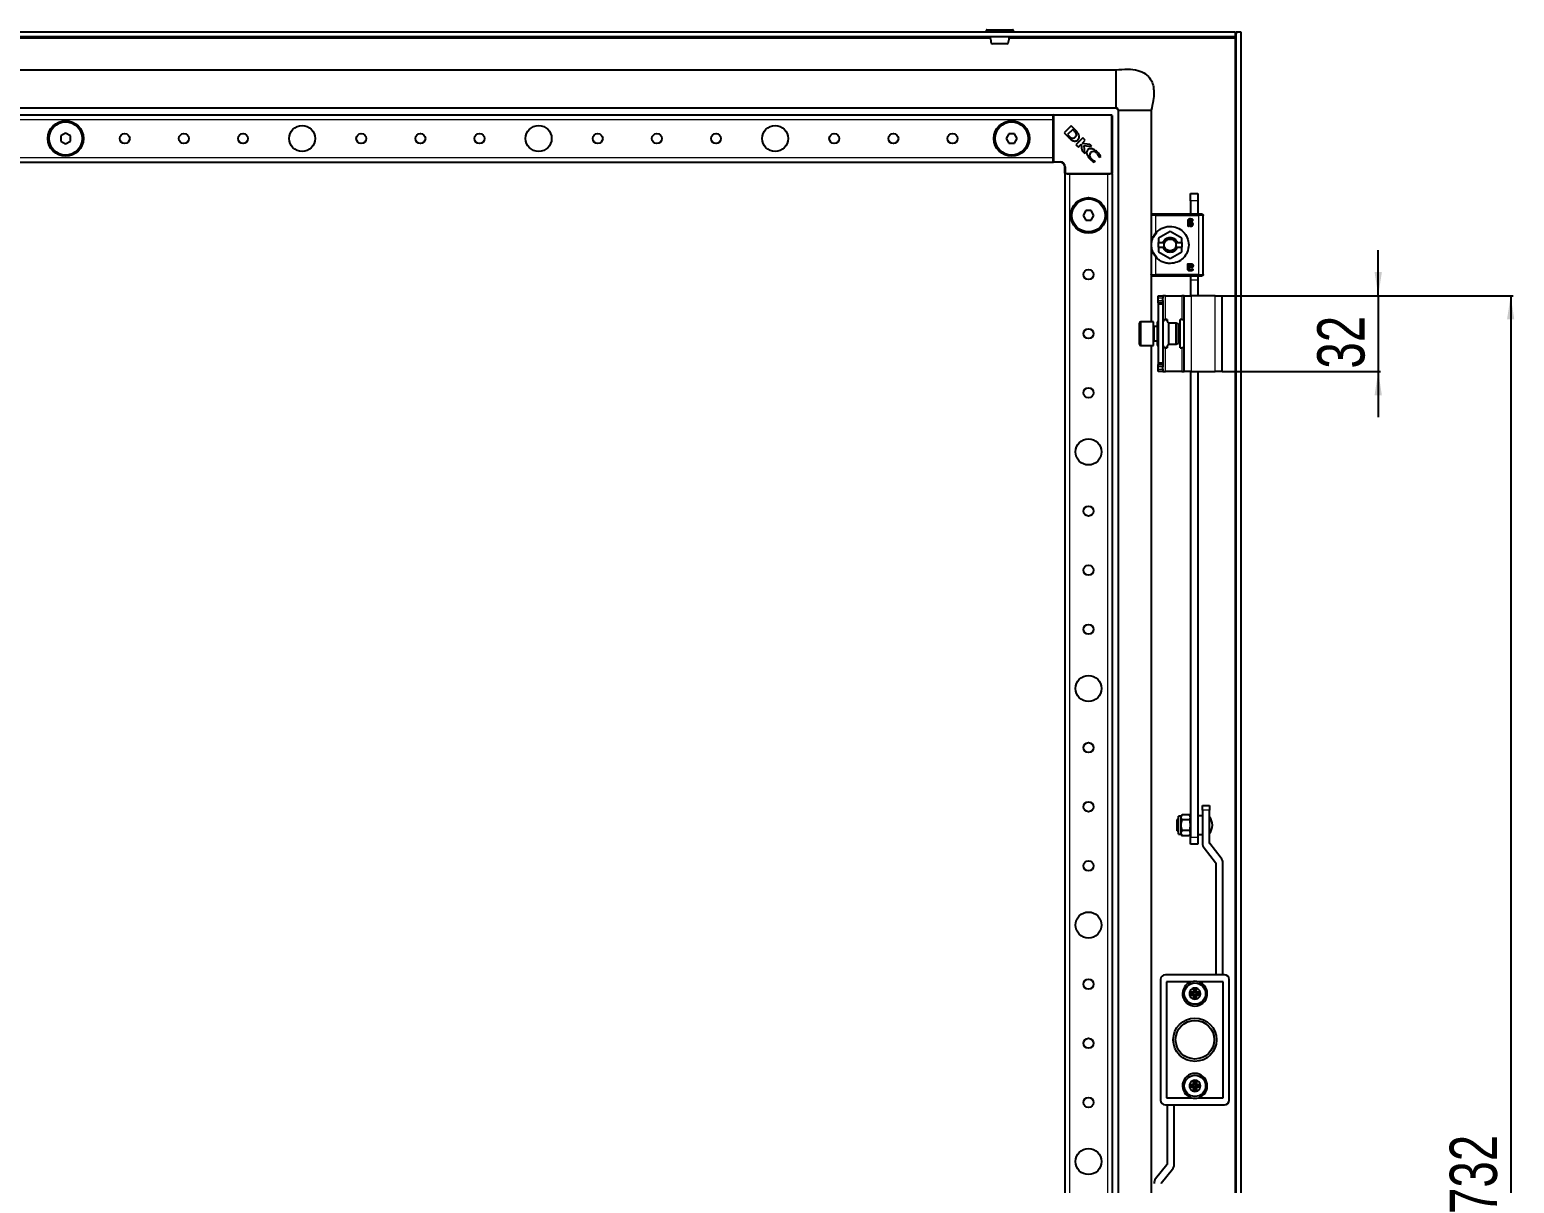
# Model space of a CAD drawing. Header units: millimetres. Extents: x -842 to 1891, y -262 to 1017.
# Drawn here: x 1264 to 1891, y 351 to 838 of the extents above; entities that cross this region are included whole.
import ezdxf

# ---------------------------------------------------------------- set-up
doc = ezdxf.new("R2010")
doc.units = ezdxf.units.MM
doc.layers.add('FORMAT', color=7, linetype='Continuous')
doc.styles.add('SLDTEXTSTYLE0', font='TXT', dxfattribs={"width": 0.75})
doc.dimstyles.new('SLDDIMSTYLE0', dxfattribs={"dimtxt": 20, "dimasz": 10, "dimexe": 0, "dimexo": 0.0625, "dimgap": 5, "dimtad": 2, "dimdec": 1, "dimrnd": 1e-09, "dimzin": 12, "dimdsep": 46, "dimtxsty": 'SLDTEXTSTYLE0', "dimsah": 1, "dimcen": 0.09, "dimadec": 0, "dimazin": 3, "dimtfac": 1, "dimtofl": 0, "dimtmove": 0, "dimatfit": 3, "dimfxl": 0, "dimfrac": 2, "dimtolj": 1, "dimtzin": 12, "dimarcsym": 0})
doc.dimstyles.new('SLDDIMSTYLE1', dxfattribs={"dimtxt": 20, "dimasz": 10, "dimexe": 0, "dimexo": 0.0625, "dimgap": 5, "dimtad": 2, "dimdec": 1, "dimrnd": 1e-09, "dimzin": 12, "dimdsep": 46, "dimtxsty": 'SLDTEXTSTYLE0', "dimsah": 1, "dimcen": 0.09, "dimadec": 0, "dimazin": 3, "dimtfac": 1, "dimtmove": 0, "dimatfit": 0, "dimfxl": 0, "dimfrac": 2, "dimtolj": 1, "dimtzin": 12, "dimarcsym": 0})

# ---------------------------------------------------------------- blocks, each defined once
blk = doc.blocks.new('_D_5')
at = {"layer": 'FORMAT'}
for p, q in [((1767.8, 725.79), (1890.8, 725.79)), ((1889.8, 725.79), (1889.8, -6.21)), ((1767.8, -6.21), (1890.8, -6.21))]:
    blk.add_line(p, q, dxfattribs=at)
for points in [[(1889.8, 725.79), (1888.26, 715.79), (1891.34, 715.79)], [(1889.8, -6.21), (1891.34, 3.79), (1888.26, 3.79)]]:
    blk.add_solid(points, dxfattribs=at)
at = {"layer": 'FORMAT', "insert": (1864.02, 337.63), "char_height": 20, "attachment_point": 1, "rotation": 90, "style": 'SLDTEXTSTYLE0'}
blk.add_mtext('732', dxfattribs=at)
blk = doc.blocks.new('_D_6')
at = {"layer": 'FORMAT'}
for p, q in [((1833.8, 725.79), (1833.8, 745.03)), ((1767.8, 725.79), (1834.8, 725.79)), ((1833.8, 725.79), (1833.8, 693.79)), ((1767.8, 693.79), (1834.8, 693.79)), ((1833.8, 693.79), (1833.8, 674.56))]:
    blk.add_line(p, q, dxfattribs=at)
for points in [[(1833.8, 725.79), (1835.34, 735.79), (1832.26, 735.79)], [(1833.8, 693.79), (1832.26, 683.79), (1835.34, 683.79)]]:
    blk.add_solid(points, dxfattribs=at)
at = {"layer": 'FORMAT', "insert": (1808.02, 695.02), "char_height": 20, "attachment_point": 1, "rotation": 90, "style": 'SLDTEXTSTYLE0'}
blk.add_mtext('32', dxfattribs=at)

msp = doc.modelspace()

# ---------------------------------------------------------------- linework, layer by layer
at = {"color": 7, "linetype": 'Continuous', "lineweight": 25}
for p, q in [((1773.49, 837.29), (784.09, 837.29)), ((1773.49, 835.29), (784.09, 835.29)), ((1668.04, 838.04), (1668.04, 837.29)), ((1668.29, 838.29), (1676.8, 838.29)), ((1676.8, 838.29), (1679.29, 838.29)), ((1679.54, 837.29), (1679.54, 838.04)), ((1773.4, 835.29), (1773.19, 834.69)), ((1773.49, 835.29), (1773.49, 837.29)), ((1773.79, -117.71), (1773.79, 837.29)), ((1775.79, 837.29), (1773.79, 837.29)), ((1775.79, -117.71), (1775.79, 837.29)), ((834.79, 821.29), (1722.79, 821.29)), ((834.79, 805.29), (1722.79, 805.29)), ((1723.79, 804.29), (1723.79, -84.71)), ((1737.79, 804.29), (1737.79, 759.97)), ((861.29, 802.29), (1696.29, 802.29)), ((1696.29, 801.99), (1696.29, 802.29)), ((1696.29, 801.35), (1696.29, 801.99)), ((1696.29, 800.29), (1696.29, 801.35)), ((1696.29, 784.29), (1696.29, 800.29)), ((1696.59, 802.29), (1720.99, 802.29)), ((1703.9, 797.65), (1700.94, 794.69)), ((1705.89, 795.66), (1703.9, 797.65)), ((1721.29, 801.99), (1721.29, 777.59)), ((1278.79, 794.6), (1276.79, 793.45)), ((1276.79, 793.45), (1276.79, 791.14)), ((1276.79, 791.14), (1278.79, 789.99)), ((1280.79, 793.45), (1278.79, 794.6)), ((1278.79, 789.99), (1280.79, 791.14)), ((1280.79, 791.14), (1280.79, 793.45)), ((1677.64, 794.29), (1676.48, 792.29)), ((1676.48, 792.29), (1677.64, 790.29)), ((1679.95, 794.29), (1677.64, 794.29)), ((1681.1, 792.29), (1679.95, 794.29)), ((1679.95, 790.29), (1681.1, 792.29)), ((1700.94, 794.69), (1702.83, 792.8)), ((1704.6, 796.12), (1702.42, 793.94)), ((1702.42, 793.94), (1703.1, 793.28)), ((1702.83, 792.8), (1702.85, 792.78)), ((1705.35, 795.4), (1704.6, 796.12)), ((1708.9, 792.64), (1705.94, 789.68)), ((1708.56, 790.21), (1709.95, 791.6)), ((1709.95, 791.6), (1708.9, 792.64)), ((1677.64, 790.29), (1679.95, 790.29)), ((1705.94, 789.68), (1707, 788.63)), ((1707, 788.63), (1708.25, 789.87)), ((1708.25, 789.87), (1708.42, 787.21)), ((1708.42, 787.21), (1709.71, 785.92)), ((1711.83, 789.72), (1708.56, 790.21)), ((1709.53, 789.4), (1712.62, 788.92)), ((1709.71, 785.92), (1709.53, 789.4)), ((1712.62, 788.92), (1711.83, 789.72)), ((1715.75, 784.36), (1716.44, 784.69)), ((861.29, 782.29), (1696.29, 782.29)), ((1696.29, 783.24), (1696.29, 784.29)), ((1696.29, 782.59), (1696.29, 783.24)), ((1696.29, 782.29), (1696.29, 782.59)), ((1699.29, 782.29), (1696.59, 782.29)), ((1701.29, 777.59), (1701.29, 780.29)), ((1713.67, 782.3), (1714.18, 782.54)), ((1714.18, 782.54), (1714.07, 782.65)), ((1715.61, 784.5), (1715.75, 784.36)), ((1701.29, 777.29), (1701.29, -57.71)), ((1701.29, 777.29), (1701.59, 777.29)), ((1702.24, 777.29), (1701.59, 777.29)), ((1702.24, 777.29), (1703.29, 777.29)), ((1703.29, 777.29), (1719.29, 777.29)), ((1719.29, 777.29), (1720.35, 777.29)), ((1720.99, 777.29), (1720.35, 777.29)), ((1720.99, 777.29), (1721.29, 777.29)), ((1721.29, 777.29), (1721.29, -57.71)), ((1754.49, 768.99), (1757.49, 768.99)), ((1754.49, 765.99), (1754.49, 768.99)), ((1754.49, 765.99), (1754.49, 760.29)), ((1757.49, 768.99), (1757.49, 765.99)), ((1757.49, 765.99), (1757.49, 760.29)), ((1710.14, 761.79), (1708.98, 759.79)), ((1708.98, 759.79), (1710.14, 757.79)), ((1712.45, 761.79), (1710.14, 761.79)), ((1713.6, 759.79), (1712.45, 761.79)), ((1712.45, 757.79), (1713.6, 759.79)), ((1737.79, 759.79), (1737.79, 734.79)), ((1757.79, 760.29), (1739.79, 760.29)), ((1758.39, 760.29), (1758.14, 760.29)), ((1759.79, 734.79), (1759.79, 759.79)), ((1710.14, 757.79), (1712.45, 757.79)), ((1753.24, 757.25), (1753.24, 755.39)), ((1753.69, 755.39), (1753.69, 755.67)), ((1753.76, 757), (1753.76, 757.22)), ((1754.15, 757), (1753.76, 757)), ((1753.76, 756.65), (1754.19, 756.65)), ((1753.76, 756.06), (1753.76, 756.65)), ((1738.62, 750.42), (1740.13, 752.68)), ((1745.79, 753.01), (1740.84, 750.15)), ((1740.84, 750.15), (1740.84, 748.29)), ((1740.84, 748.29), (1742.81, 748.29)), ((1740.84, 746.29), (1740.84, 748.29)), ((1743.5, 748.29), (1742.81, 748.29)), ((1750.74, 750.15), (1745.79, 753.01)), ((1748.78, 748.29), (1748.09, 748.29)), ((1748.78, 748.29), (1750.74, 748.29)), ((1750.74, 748.29), (1750.74, 750.15)), ((1750.74, 748.29), (1750.74, 746.29)), ((1740.13, 741.91), (1738.62, 744.17)), ((1740.84, 746.29), (1740.84, 744.44)), ((1740.84, 746.29), (1742.81, 746.29)), ((1740.84, 744.44), (1745.79, 741.58)), ((1742.81, 746.29), (1743.5, 746.29)), ((1745.79, 741.58), (1750.74, 744.44)), ((1748.09, 746.29), (1748.78, 746.29)), ((1748.78, 746.29), (1750.74, 746.29)), ((1750.74, 744.44), (1750.74, 746.29)), ((1737.79, 734.62), (1737.79, 714.79)), ((1753.24, 737.34), (1753.24, 739.2)), ((1753.69, 739.2), (1753.69, 738.92)), ((1753.76, 737.94), (1753.76, 738.53)), ((1754.19, 737.94), (1753.76, 737.94)), ((1754.15, 737.59), (1753.76, 737.59)), ((1753.76, 737.59), (1753.76, 737.37)), ((1739.79, 734.29), (1757.79, 734.29)), ((1754.49, 734.37), (1754.49, 732.49)), ((1754.49, 732.49), (1754.49, 725.79)), ((1757.49, 734.37), (1757.49, 732.49)), ((1757.49, 732.49), (1757.49, 725.79)), ((1758.14, 734.29), (1758.39, 734.29)), ((1740.79, 725.79), (1742.79, 725.79)), ((1740.79, 724.79), (1740.79, 725.79)), ((1740.79, 723.79), (1740.79, 724.79)), ((1740.79, 722.79), (1740.79, 723.79)), ((1742.79, 722.79), (1740.79, 722.79)), ((1740.79, 722.79), (1740.79, 722.29)), ((1742.79, 722.29), (1740.79, 722.29)), ((1740.79, 722.29), (1740.79, 697.29)), ((1742.79, 725.79), (1742.79, 724.79)), ((1743.79, 725.79), (1742.79, 725.79)), ((1742.79, 723.79), (1742.79, 724.79)), ((1742.79, 723.79), (1742.79, 722.79)), ((1742.79, 722.79), (1742.79, 722.29)), ((1742.79, 722.29), (1742.79, 697.29)), ((1743.79, 725.79), (1750.79, 725.79)), ((1751.79, 725.79), (1750.79, 725.79)), ((1751.79, 725.79), (1754.79, 725.79)), ((1751.79, 693.79), (1751.79, 725.79)), ((1764.79, 725.79), (1754.79, 725.79)), ((1764.79, 725.79), (1767.79, 725.79)), ((1767.79, 693.79), (1767.79, 725.79)), ((1742.79, 715.79), (1743.79, 715.79)), ((1744.49, 715.79), (1743.79, 715.79)), ((1744.49, 715.79), (1744.49, 715.35)), ((1750.09, 703.79), (1750.09, 715.79)), ((1750.79, 715.79), (1750.09, 715.79)), ((1750.79, 715.79), (1751.79, 715.79)), ((1732.79, 707.54), (1732.79, 714.19)), ((1738.79, 714.79), (1733.39, 714.79)), ((1738.79, 707.24), (1738.79, 714.79)), ((1740.29, 712.79), (1739.04, 712.79)), ((1740.79, 714.79), (1740.29, 714.79)), ((1740.29, 714.79), (1740.29, 713.58)), ((1740.29, 713.58), (1740.29, 704.79)), ((1748.43, 714.29), (1745.29, 714.29)), ((1745.29, 705.29), (1745.29, 714.29)), ((1749.29, 713.79), (1748.43, 714.29)), ((1748.43, 705.29), (1748.43, 714.29)), ((1749.29, 705.79), (1749.29, 713.79)), ((1732.79, 705.39), (1732.79, 707.54)), ((1733.39, 704.79), (1738.79, 704.79)), ((1737.79, 704.79), (1737.79, 14.79)), ((1738.79, 704.79), (1738.79, 707.24)), ((1739.04, 706.79), (1740.29, 706.79)), ((1740.29, 704.79), (1740.79, 704.79)), ((1743.79, 703.79), (1742.79, 703.79)), ((1743.79, 703.79), (1744.49, 703.79)), ((1744.49, 704.24), (1744.49, 703.79)), ((1745.29, 705.29), (1748.43, 705.29)), ((1748.43, 705.29), (1749.29, 705.79)), ((1750.09, 703.79), (1750.79, 703.79)), ((1751.79, 703.79), (1750.79, 703.79)), ((1742.79, 697.29), (1740.79, 697.29)), ((1740.79, 697.29), (1740.79, 696.79)), ((1742.79, 697.29), (1742.79, 696.79)), ((1740.79, 695.79), (1740.79, 696.79)), ((1740.79, 696.79), (1742.79, 696.79)), ((1740.79, 694.79), (1740.79, 695.79)), ((1740.79, 693.79), (1740.79, 694.79)), ((1742.79, 693.79), (1740.79, 693.79)), ((1742.79, 696.79), (1742.79, 695.79)), ((1742.79, 694.79), (1742.79, 695.79)), ((1742.79, 694.79), (1742.79, 693.79)), ((1742.79, 693.79), (1743.79, 693.79)), ((1750.79, 693.79), (1743.79, 693.79)), ((1750.79, 693.79), (1751.79, 693.79)), ((1754.79, 693.79), (1751.79, 693.79)), ((1754.49, 693.79), (1754.49, 496.99)), ((1754.79, 693.79), (1764.79, 693.79)), ((1757.49, 693.79), (1757.49, 496.99)), ((1767.79, 693.79), (1764.79, 693.79)), ((1759.49, 508.29), (1759.49, 510.29)), ((1759.49, 510.29), (1762.49, 510.29)), ((1762.49, 510.29), (1762.49, 508.29)), ((1749.29, 504.94), (1748.79, 504.44)), ((1748.79, 499.54), (1748.79, 504.44)), ((1750.49, 505.84), (1749.29, 505.84)), ((1749.29, 501.99), (1749.29, 505.84)), ((1750.84, 506.44), (1750.49, 505.84)), ((1750.49, 501.99), (1750.49, 505.84)), ((1753.95, 506.44), (1750.84, 506.44)), ((1753.95, 504.22), (1750.84, 504.22)), ((1754.29, 505.84), (1753.95, 506.44)), ((1754.29, 505.84), (1754.29, 498.14)), ((1754.49, 504.94), (1754.29, 504.94)), ((1759.49, 505.99), (1757.49, 505.99)), ((1759.49, 508.29), (1759.49, 494.36)), ((1762.49, 494.36), (1762.49, 508.29)), ((1748.79, 499.54), (1749.29, 499.04)), ((1749.29, 498.14), (1749.29, 501.99)), ((1749.29, 498.14), (1750.49, 498.14)), ((1750.49, 498.14), (1750.49, 501.99)), ((1750.49, 498.14), (1750.84, 497.54)), ((1753.95, 499.77), (1750.84, 499.77)), ((1753.95, 497.54), (1750.84, 497.54)), ((1753.95, 497.54), (1754.29, 498.14)), ((1754.29, 499.04), (1754.49, 499.04)), ((1754.49, 493.99), (1754.49, 496.99)), ((1757.49, 497.99), (1759.49, 497.99)), ((1757.49, 496.99), (1757.49, 493.99)), ((1757.49, 493.99), (1754.49, 493.99)), ((1760.18, 492.38), (1765.05, 486.21)), ((1767.41, 488.07), (1762.54, 494.24)), ((1765.09, 486.08), (1765.09, 438.79)), ((1768.09, 438.79), (1768.09, 486.08)), ((1741.79, 436.79), (1741.79, 385.79)), ((1768.79, 438.79), (1743.79, 438.79)), ((1744.29, 435.79), (1744.29, 386.79)), ((1754.69, 435.79), (1744.29, 435.79)), ((1768.29, 435.79), (1757.89, 435.79)), ((1768.29, 386.79), (1768.29, 435.79)), ((1770.79, 385.79), (1770.79, 436.79)), ((1755.59, 431.39), (1754.02, 431.39)), ((1754.39, 430.96), (1754.02, 431.39)), ((1754.39, 430.63), (1754.02, 430.19)), ((1754.02, 430.19), (1755.59, 430.19)), ((1755.59, 430.96), (1754.39, 430.96)), ((1754.39, 430.63), (1755.59, 430.63)), ((1755.69, 433.07), (1755.69, 431.49)), ((1756.13, 432.7), (1755.69, 433.07)), ((1755.69, 430.09), (1755.69, 428.52)), ((1756.13, 428.89), (1755.69, 428.52)), ((1756.13, 432.7), (1756.13, 431.49)), ((1756.13, 430.09), (1756.13, 428.89)), ((1756.46, 432.7), (1756.89, 433.07)), ((1756.46, 431.49), (1756.46, 432.7)), ((1756.46, 428.89), (1756.46, 430.09)), ((1756.46, 428.89), (1756.89, 428.52)), ((1756.89, 431.49), (1756.89, 433.07)), ((1756.89, 428.52), (1756.89, 430.09)), ((1758.57, 431.39), (1756.99, 431.39)), ((1758.2, 430.96), (1756.99, 430.96)), ((1756.99, 430.63), (1758.2, 430.63)), ((1756.99, 430.19), (1758.57, 430.19)), ((1758.2, 430.96), (1758.57, 431.39)), ((1758.2, 430.63), (1758.57, 430.19)), ((1754.02, 392.39), (1755.59, 392.39)), ((1754.39, 391.96), (1754.02, 392.39)), ((1754.39, 391.63), (1754.02, 391.19)), ((1755.59, 391.19), (1754.02, 391.19)), ((1754.39, 391.96), (1755.59, 391.96)), ((1755.59, 391.63), (1754.39, 391.63)), ((1755.69, 392.49), (1755.69, 394.07)), ((1756.13, 393.7), (1755.69, 394.07)), ((1755.69, 389.52), (1755.69, 391.09)), ((1756.13, 389.89), (1755.69, 389.52)), ((1756.13, 392.49), (1756.13, 393.7)), ((1756.13, 389.89), (1756.13, 391.09)), ((1756.46, 393.7), (1756.89, 394.07)), ((1756.46, 393.7), (1756.46, 392.49)), ((1756.46, 391.09), (1756.46, 389.89)), ((1756.46, 389.89), (1756.89, 389.52)), ((1756.89, 394.07), (1756.89, 392.49)), ((1756.89, 391.09), (1756.89, 389.52)), ((1756.99, 392.39), (1758.57, 392.39)), ((1756.99, 391.96), (1758.2, 391.96)), ((1758.2, 391.63), (1756.99, 391.63)), ((1758.57, 391.19), (1756.99, 391.19)), ((1758.2, 391.96), (1758.57, 392.39)), ((1758.2, 391.63), (1758.57, 391.19)), ((1743.79, 383.79), (1768.79, 383.79)), ((1744.29, 386.79), (1754.69, 386.79)), ((1744.49, 383.79), (1744.49, 358.56)), ((1747.49, 358.56), (1747.49, 383.79)), ((1757.89, 386.79), (1768.29, 386.79)), ((1744.45, 358.44), (1739.69, 352.47)), ((1742.04, 350.6), (1746.8, 356.57))]:
    msp.add_line(p, q, dxfattribs=at)
at = {"color": 8, "linetype": 'Continuous', "lineweight": 18}
for p, q in [((1676.94, 838.04), (1668.04, 838.04)), ((1679.54, 838.04), (1676.94, 838.04)), ((887.76, 834.69), (1669.82, 834.69)), ((1677.76, 834.69), (1773.19, 834.69)), ((1773.19, 834.69), (1773.19, -115.11)), ((861.29, 800.29), (1696.29, 800.29)), ((1696.59, 801.99), (1696.29, 801.99)), ((1696.59, 801.99), (1696.59, 802.29)), ((1696.59, 801.99), (1696.59, 782.59)), ((1720.99, 801.99), (1696.59, 801.99)), ((1720.99, 801.99), (1720.99, 802.29)), ((1720.99, 777.59), (1720.99, 801.99)), ((1720.99, 801.99), (1721.29, 801.99)), ((861.29, 784.29), (1696.29, 784.29)), ((1696.59, 782.59), (1696.29, 782.59)), ((1696.59, 782.59), (1699.29, 782.59)), ((1696.59, 782.29), (1696.59, 782.59)), ((1699.29, 782.29), (1699.29, 782.59)), ((1701.29, 780.29), (1701.59, 780.29)), ((1701.59, 780.29), (1701.59, 777.59)), ((1701.59, 777.59), (1701.29, 777.59)), ((1701.59, 777.59), (1720.99, 777.59)), ((1701.59, 777.29), (1701.59, 777.59)), ((1703.29, 777.29), (1703.29, -57.71)), ((1719.29, 777.29), (1719.29, -57.71)), ((1720.99, 777.29), (1720.99, 777.59)), ((1721.29, 777.59), (1720.99, 777.59)), ((1757.49, 765.99), (1754.49, 765.99)), ((1739.79, 752.36), (1739.79, 759.79)), ((1739.79, 759.79), (1757.79, 759.79)), ((1757.79, 759.79), (1757.79, 734.79)), ((1739.79, 734.79), (1739.79, 742.23)), ((1745.79, 744.79), (1745.79, 744.14)), ((1757.79, 734.79), (1739.79, 734.79)), ((1754.49, 732.49), (1757.49, 732.49)), ((1742.79, 724.79), (1740.79, 724.79)), ((1740.79, 723.79), (1742.79, 723.79)), ((1743.79, 715.79), (1743.79, 725.79)), ((1750.79, 725.79), (1750.79, 715.79)), ((1754.79, 693.79), (1754.79, 725.79)), ((1764.79, 693.79), (1764.79, 725.79)), ((1733.39, 714.79), (1733.39, 707.24)), ((1739.04, 712.79), (1739.04, 706.79)), ((1733.39, 707.24), (1733.39, 704.79)), ((1743.79, 693.79), (1743.79, 703.79)), ((1750.79, 703.79), (1750.79, 693.79)), ((1742.79, 695.79), (1740.79, 695.79)), ((1740.79, 694.79), (1742.79, 694.79)), ((1762.49, 508.29), (1759.49, 508.29)), ((1754.49, 496.99), (1757.49, 496.99)), ((1755.59, 430.96), (1755.59, 431.39)), ((1755.59, 430.63), (1755.59, 430.19)), ((1756.13, 431.49), (1755.69, 431.49)), ((1756.13, 430.09), (1755.69, 430.09)), ((1756.46, 431.49), (1756.89, 431.49)), ((1756.46, 430.09), (1756.89, 430.09)), ((1756.99, 430.96), (1756.99, 431.39)), ((1756.99, 430.63), (1756.99, 430.19)), ((1755.59, 391.96), (1755.59, 392.39)), ((1755.59, 391.63), (1755.59, 391.19)), ((1756.13, 392.49), (1755.69, 392.49)), ((1756.13, 391.09), (1755.69, 391.09)), ((1756.46, 392.49), (1756.89, 392.49)), ((1756.46, 391.09), (1756.89, 391.09)), ((1756.99, 391.96), (1756.99, 392.39)), ((1756.99, 391.63), (1756.99, 391.19))]:
    msp.add_line(p, q, dxfattribs=at)
at = {"color": 7, "linetype": 'Continuous', "lineweight": 25}
for centre, radius in [((1278.79, 792.29), 7.5), ((1278.79, 792.29), 7), ((1378.79, 792.29), 5.5), ((1478.79, 792.29), 5.5), ((1578.79, 792.29), 5.5), ((1678.79, 792.29), 7.5), ((1678.79, 792.29), 7), ((1303.79, 792.29), 2.1), ((1328.79, 792.29), 2.1), ((1353.79, 792.29), 2.1), ((1403.79, 792.29), 2.1), ((1428.79, 792.29), 2.1), ((1453.79, 792.29), 2.1), ((1503.79, 792.29), 2.1), ((1528.79, 792.29), 2.1), ((1553.79, 792.29), 2.1), ((1603.79, 792.29), 2.1), ((1628.79, 792.29), 2.1), ((1653.79, 792.29), 2.1), ((1711.29, 759.79), 7.5), ((1711.29, 759.79), 7), ((1711.29, 734.79), 2.1), ((1711.29, 709.79), 2.1), ((1711.29, 684.79), 2.1), ((1711.29, 659.79), 5.5), ((1711.29, 634.79), 2.1), ((1711.29, 609.79), 2.1), ((1711.29, 584.79), 2.1), ((1711.29, 559.79), 5.5), ((1711.29, 534.79), 2.1), ((1711.29, 509.79), 2.1), ((1711.29, 484.79), 2.1), ((1711.29, 459.79), 5.5), ((1711.29, 434.79), 2.1), ((1756.29, 430.79), 4.5), ((1756.29, 411.29), 9.15), ((1756.29, 411.29), 8.15), ((1711.29, 409.79), 2.1), ((1756.29, 391.79), 4.5), ((1711.29, 384.79), 2.1), ((1711.29, 359.79), 5.5)]:
    msp.add_circle(centre, radius, dxfattribs=at)
for centre, radius, start, end in [((1668.29, 838.04), 0.25, 90, 180), ((1679.29, 838.04), 0.25, 0, 90), ((1670.68, 832.79), 0.5, 195.24646, 270.04596), ((1676.91, 832.79), 0.5, 269.96367, 344.83397), ((1696.59, 801.99), 0.3, 90, 180), ((1720.99, 801.99), 0.3, 0, 90), ((1700.87, 791.22), 6.12, 36.98881, 43.07444), ((1702.69, 792), 4.87, 20.34448, 48.77765), ((1713.7, 785.22), 1.94, 143.30966, 232.34638), ((1713.3, 784.79), 1.97, 38.45405, 125.887), ((1696.59, 782.59), 0.3, 180, 270), ((1699.29, 780.29), 2, 0, 90), ((1701.59, 777.59), 0.3, 180, 270), ((1720.99, 777.59), 0.3, 270, 0), ((1733.39, 714.19), 0.6, 90, 180), ((1739.04, 713.04), 0.25, 180, 270), ((1733.39, 705.39), 0.6, 180, 270), ((1739.04, 706.54), 0.25, 90, 180), ((1755.85, 501.04), 8, 6.88194, 33.87093), ((1755.85, 502.95), 8, 326.12907, 353.11806), ((1762.69, 494.36), 3.2, 180, 218.26399), ((1762.69, 494.36), 0.2, 180, 218.26399), ((1764.89, 486.08), 0.2, 0, 38.26399), ((1764.89, 486.08), 3.2, 0, 38.26399), ((1743.79, 436.79), 2, 90, 180), ((1756.29, 430.79), 5.25, 107.75279, 72.24721), ((1756.29, 430.79), 5.25, 72.24721, 107.75279), ((1756.29, 430.79), 2.35, 75.2075, 104.7925), ((1768.79, 436.79), 2, 0, 90), ((1756.29, 430.79), 2.35, 165.2075, 194.7925), ((1756.29, 430.79), 2.35, 104.7925, 165.2075), ((1756.29, 430.79), 2.35, 194.7925, 255.2075), ((1756.29, 430.79), 1.91, 175.10562, 184.89438), ((1755.59, 431.49), 0.1, 270, 0), ((1755.59, 431.49), 0.537, 270, 0), ((1755.59, 430.09), 0.537, 0, 90), ((1755.59, 430.09), 0.1, 0, 90), ((1756.29, 430.79), 2.35, 255.2075, 284.7925), ((1756.29, 430.79), 1.91, 85.10562, 94.89438), ((1756.29, 430.79), 1.91, 265.10562, 274.89438), ((1756.99, 431.49), 0.537, 180, 270), ((1756.99, 430.09), 0.537, 90, 180), ((1756.29, 430.79), 2.35, 14.7925, 75.2075), ((1756.99, 431.49), 0.1, 180, 270), ((1756.29, 430.79), 2.35, 284.7925, 345.2075), ((1756.99, 430.09), 0.1, 90, 180), ((1756.29, 430.79), 1.91, 355.10562, 4.89438), ((1756.29, 430.79), 2.35, 345.2075, 14.7925), ((1756.29, 391.79), 5.25, 287.75279, 252.24721), ((1756.29, 391.79), 2.35, 165.2075, 194.7925), ((1756.29, 391.79), 2.35, 104.7925, 165.2075), ((1756.29, 391.79), 2.35, 194.7925, 255.2075), ((1756.29, 391.79), 1.91, 175.10562, 184.89438), ((1755.59, 392.49), 0.1, 270, 0), ((1755.59, 392.49), 0.537, 270, 0), ((1755.59, 391.09), 0.537, 0, 90), ((1755.59, 391.09), 0.1, 0, 90), ((1756.29, 391.79), 2.35, 75.2075, 104.7925), ((1756.29, 391.79), 2.35, 255.2075, 284.7925), ((1756.29, 391.79), 1.91, 85.10562, 94.89438), ((1756.29, 391.79), 1.91, 265.10562, 274.89438), ((1756.99, 392.49), 0.537, 180, 270), ((1756.99, 391.09), 0.537, 90, 180), ((1756.29, 391.79), 2.35, 14.7925, 75.2075), ((1756.99, 392.49), 0.1, 180, 270), ((1756.29, 391.79), 2.35, 284.7925, 345.2075), ((1756.99, 391.09), 0.1, 90, 180), ((1756.29, 391.79), 1.91, 355.10562, 4.89438), ((1756.29, 391.79), 2.35, 345.2075, 14.7925), ((1743.79, 385.79), 2, 180, 270), ((1756.29, 391.79), 5.25, 252.24721, 287.75279), ((1768.79, 385.79), 2, 270, 0), ((1744.29, 358.56), 0.2, 321.4416, 0), ((1744.29, 358.56), 3.2, 321.4416, 0), ((1742.19, 350.48), 3.2, 141.4416, 180), ((1742.19, 350.48), 0.2, 141.4416, 180)]:
    msp.add_arc(centre, radius, start, end, dxfattribs=at)
at = {"color": 8, "linetype": 'Continuous', "lineweight": 18}
msp.add_arc((1699.29, 780.29), 2.3, 0, 90, dxfattribs=at)
at = {"color": 7, "linetype": 'Continuous', "lineweight": 25}
for points, knots in [([(1669.77, 835.29), (1669.77, 835.16), (1669.79, 834.25), (1670.02, 833.39), (1670.2, 832.64)], [0, 0, 0, 0, 0.14185, 1, 1, 1, 1]), ([(1677.38, 832.64), (1677.57, 833.39), (1677.79, 834.25), (1677.81, 835.16), (1677.82, 835.29)], [0, 0, 0, 0, 0.85815, 1, 1, 1, 1]), ([(1773.19, 834.69), (1773.24, 834.85), (1773.29, 835.01), (1773.39, 835.23), (1773.44, 835.29), (1773.49, 835.29)], [0, 0, 0, 0, 0.5, 0.5, 1, 1, 1, 1]), ([(1773.79, 837.29), (1773.77, 836.92), (1773.73, 836.34), (1773.55, 835.77), (1773.49, 835.58)], [0, 0, 0, 0, 0.662931, 1, 1, 1, 1]), ([(1676.87, 832.29), (1676.88, 832.29), (1676.92, 832.29), (1676.64, 832.29), (1676.12, 832.29), (1675.41, 832.29), (1674.55, 832.29), (1673.49, 832.29), (1672.46, 832.29), (1671.58, 832.29), (1670.97, 832.29), (1670.67, 832.29), (1670.71, 832.29), (1670.72, 832.29)], [0, 0, 0, 0, 0.03384, 0.141254, 0.248698, 0.315774, 0.423314, 0.530846, 0.63821, 0.745706, 0.853372, 0.960917, 1, 1, 1, 1]), ([(1722.79, 821.29), (1724.52, 821.46), (1727.66, 821.77), (1731.99, 821.25), (1735.42, 819.83), (1737.63, 817.51), (1738.72, 814.74), (1739.04, 811.69), (1738.74, 808.13), (1738.13, 805.64), (1737.79, 804.29)], [0, 0, 0, 0, 0.176713, 0.320911, 0.440308, 0.54837, 0.6374, 0.738878, 0.858543, 1, 1, 1, 1]), ([(1722.79, 821.29), (1722.79, 821.26), (1722.79, 821.2), (1722.79, 820.56), (1722.79, 819.1), (1722.79, 816.91), (1722.79, 814.9), (1722.79, 813.29), (1722.79, 811.69), (1722.79, 809.68), (1722.79, 807.51), (1722.79, 805.99), (1722.79, 805.59), (1722.79, 805.46)], [0, 0, 0, 0, 0.069165, 0.1363, 0.267291, 0.398282, 0.465417, 0.534583, 0.603748, 0.670883, 0.801874, 0.932865, 1, 1, 1, 1]), ([(1722.79, 805.46), (1722.89, 805.44), (1723.03, 805.43), (1723.19, 805.36), (1723.27, 805.3), (1723.33, 805.23), (1723.37, 805.16), (1723.4, 805.09), (1723.47, 804.92), (1723.63, 804.83), (1723.78, 804.61), (1723.81, 804.41), (1723.83, 804.29)], [0, 0, 0, 0, 0.146823, 0.202041, 0.247643, 0.28691, 0.323569, 0.360785, 0.40083, 0.628513, 0.79432, 1, 1, 1, 1]), ([(1723.79, 804.29), (1723.64, 804.52), (1723.38, 804.92), (1722.97, 805.18), (1722.79, 805.29)], [0, 0, 0, 0, 0.561561, 1, 1, 1, 1]), ([(1723.91, 804.29), (1723.94, 804.29), (1724.02, 804.29), (1724.48, 804.29), (1724.77, 804.29)], [0, 0, 0, 0, 0.350861, 1, 1, 1, 1]), ([(1702.85, 792.78), (1702.93, 792.7), (1703.09, 792.55), (1703.25, 792.4), (1703.33, 792.32)], [0, 0, 0, 0, 0.486421, 1, 1, 1, 1]), ([(1703.1, 793.28), (1703.3, 793.09), (1703.67, 792.75), (1704.21, 792.42), (1704.65, 792.36), (1705, 792.43), (1705.35, 792.62), (1705.56, 792.81), (1705.68, 792.92)], [0, 0, 0, 0, 0.274676, 0.503042, 0.607381, 0.716579, 0.843412, 1, 1, 1, 1]), ([(1703.33, 792.32), (1703.48, 792.19), (1703.75, 791.94), (1704.05, 791.74), (1704.18, 791.64)], [0, 0, 0, 0, 0.55183, 1, 1, 1, 1]), ([(1704.18, 791.64), (1704.38, 791.54), (1704.77, 791.33), (1705.4, 791.21), (1706, 791.25), (1706.53, 791.45), (1706.97, 791.81), (1707.26, 792.33), (1707.38, 792.98), (1707.29, 793.44), (1707.25, 793.69)], [0, 0, 0, 0, 0.138091, 0.265455, 0.384013, 0.496103, 0.605759, 0.71979, 0.847662, 1, 1, 1, 1]), ([(1705.68, 792.92), (1705.77, 793.01), (1705.93, 793.19), (1706.12, 793.47), (1706.21, 793.74), (1706.21, 794.07), (1706.05, 794.47), (1705.87, 794.75), (1705.76, 794.91)], [0, 0, 0, 0, 0.176808, 0.319231, 0.43938, 0.552395, 0.749205, 1, 1, 1, 1]), ([(1711.03, 787.63), (1710.9, 787.47), (1710.62, 787.13), (1710.45, 786.44), (1710.58, 785.56), (1711.14, 784.48), (1711.78, 783.8), (1712.15, 783.4)], [0, 0, 0, 0, 0.130532, 0.266031, 0.423997, 0.666819, 1, 1, 1, 1]), ([(1715.2, 786.42), (1714.83, 786.75), (1714.13, 787.37), (1712.96, 787.92), (1712.02, 788.06), (1711.38, 787.91), (1711.15, 787.72), (1711.03, 787.63)], [0, 0, 0, 0, 0.315674, 0.58952, 0.813199, 0.909026, 1, 1, 1, 1]), ([(1714.84, 786.01), (1715.06, 785.75), (1715.43, 785.3), (1715.56, 784.73), (1715.61, 784.5)], [0, 0, 0, 0, 0.5796082, 1, 1, 1, 1]), ([(1716.44, 784.69), (1716.25, 785.03), (1715.92, 785.66), (1715.43, 786.18), (1715.2, 786.42)], [0, 0, 0, 0, 0.5368, 1, 1, 1, 1]), ([(1712.15, 783.4), (1712.42, 783.15), (1712.88, 782.73), (1713.44, 782.43), (1713.67, 782.3)], [0, 0, 0, 0, 0.577653, 1, 1, 1, 1]), ([(1714.07, 782.65), (1713.76, 782.8), (1713.18, 783.06), (1712.72, 783.49), (1712.51, 783.68)], [0, 0, 0, 0, 0.547643, 1, 1, 1, 1]), ([(1754.35, 758.29), (1754.2, 758.29), (1753.97, 758.28), (1753.69, 758.18), (1753.51, 758.07), (1753.37, 757.9), (1753.25, 757.62), (1753.24, 757.4), (1753.24, 757.25)], [0, 0, 0, 0, 0.250089, 0.382495, 0.500259, 0.622163, 0.750133, 1, 1, 1, 1]), ([(1753.24, 755.39), (1753.24, 755.38), (1753.24, 755.36), (1753.25, 755.34), (1753.28, 755.32), (1753.35, 755.3), (1753.42, 755.3), (1753.46, 755.29)], [0, 0, 0, 0, 0.124881, 0.183376, 0.250934, 0.500336, 1, 1, 1, 1]), ([(1753.46, 755.29), (1753.51, 755.3), (1753.58, 755.3), (1753.65, 755.32), (1753.68, 755.34), (1753.69, 755.36), (1753.69, 755.38), (1753.69, 755.39)], [0, 0, 0, 0, 0.499718, 0.749437, 0.810587, 0.875078, 1, 1, 1, 1]), ([(1753.69, 755.67), (1753.82, 755.55), (1754, 755.38), (1754.28, 755.27), (1754.44, 755.24), (1754.53, 755.24), (1754.57, 755.24)], [0, 0, 0, 0, 0.499113, 0.749325, 0.874665, 1, 1, 1, 1]), ([(1753.76, 757.22), (1753.77, 757.31), (1753.77, 757.44), (1753.83, 757.61), (1753.91, 757.72), (1754.01, 757.81), (1754.14, 757.86), (1754.27, 757.88), (1754.36, 757.88), (1754.4, 757.88)], [0, 0, 0, 0, 0.250023, 0.382539, 0.499802, 0.620838, 0.749652, 0.874777, 1, 1, 1, 1]), ([(1754.49, 755.65), (1754.41, 755.65), (1754.27, 755.67), (1754.01, 755.8), (1753.86, 755.96), (1753.76, 756.06)], [0, 0, 0, 0, 0.249939, 0.499864, 1, 1, 1, 1]), ([(1755.53, 756.08), (1755.52, 756.16), (1755.52, 756.31), (1755.42, 756.53), (1755.26, 756.71), (1755, 756.88), (1754.61, 756.98), (1754.3, 756.99), (1754.15, 757)], [0, 0, 0, 0, 0.125049, 0.249886, 0.370856, 0.49982, 0.749609, 1, 1, 1, 1]), ([(1754.19, 756.65), (1754.3, 756.64), (1754.48, 756.64), (1754.7, 756.58), (1754.85, 756.48), (1754.94, 756.38), (1754.99, 756.25), (1755, 756.16), (1755, 756.12)], [0, 0, 0, 0, 0.279652, 0.500248, 0.629485, 0.750186, 0.875763, 1, 1, 1, 1]), ([(1755.41, 757.8), (1755.41, 757.85), (1755.41, 757.94), (1755.35, 758.03), (1755.21, 758.11), (1754.88, 758.24), (1754.56, 758.27), (1754.35, 758.29)], [0, 0, 0, 0, 0.1246927, 0.1871822, 0.2497734, 0.5000394, 1, 1, 1, 1]), ([(1754.4, 757.88), (1754.56, 757.86), (1754.8, 757.84), (1755.06, 757.71), (1755.18, 757.64), (1755.25, 757.6), (1755.29, 757.59), (1755.31, 757.59)], [0, 0, 0, 0, 0.4986996, 0.7495075, 0.8749492, 0.9467834, 1, 1, 1, 1]), ([(1755, 756.12), (1754.99, 756.05), (1754.99, 755.95), (1754.92, 755.84), (1754.86, 755.76), (1754.78, 755.71), (1754.68, 755.67), (1754.58, 755.65), (1754.52, 755.65), (1754.49, 755.65)], [0, 0, 0, 0, 0.2491681, 0.3736348, 0.4993903, 0.6193944, 0.7496557, 0.8747703, 1, 1, 1, 1]), ([(1754.57, 755.24), (1754.69, 755.24), (1754.87, 755.25), (1755.1, 755.34), (1755.25, 755.44), (1755.38, 755.57), (1755.5, 755.78), (1755.52, 755.96), (1755.53, 756.08)], [0, 0, 0, 0, 0.25007, 0.379181, 0.500499, 0.62417, 0.750842, 1, 1, 1, 1]), ([(1755.31, 757.59), (1755.32, 757.59), (1755.34, 757.59), (1755.35, 757.6), (1755.37, 757.62), (1755.39, 757.64), (1755.4, 757.68), (1755.41, 757.72), (1755.41, 757.76), (1755.41, 757.79), (1755.41, 757.8)], [0, 0, 0, 0, 0.128825, 0.180169, 0.243397, 0.36986, 0.499864, 0.749649, 0.843476, 1, 1, 1, 1]), ([(1739.79, 742.23), (1739.51, 742.61), (1738.94, 743.37), (1738.38, 744.61), (1738.03, 745.89), (1737.9, 747.3), (1738.03, 748.7), (1738.38, 749.98), (1738.94, 751.23), (1739.51, 751.98), (1739.79, 752.36)], [0, 0, 0, 0, 0.125762, 0.25037, 0.375307, 0.500139, 0.62481, 0.749763, 0.874888, 1, 1, 1, 1]), ([(1753.24, 739.2), (1753.24, 739.21), (1753.24, 739.23), (1753.25, 739.25), (1753.28, 739.27), (1753.35, 739.29), (1753.42, 739.29), (1753.46, 739.29)], [0, 0, 0, 0, 0.124884, 0.186377, 0.250914, 0.500322, 1, 1, 1, 1]), ([(1754.35, 736.29), (1754.27, 736.3), (1754.13, 736.3), (1753.9, 736.34), (1753.69, 736.41), (1753.51, 736.52), (1753.37, 736.69), (1753.25, 736.97), (1753.24, 737.19), (1753.24, 737.34)], [0, 0, 0, 0, 0.125255, 0.250437, 0.383066, 0.500493, 0.622629, 0.75025, 1, 1, 1, 1]), ([(1753.46, 739.29), (1753.51, 739.29), (1753.57, 739.29), (1753.64, 739.28), (1753.66, 739.27), (1753.68, 739.25), (1753.69, 739.23), (1753.69, 739.21), (1753.69, 739.2)], [0, 0, 0, 0, 0.499162, 0.644242, 0.749698, 0.813605, 0.875217, 1, 1, 1, 1]), ([(1753.69, 738.92), (1753.82, 739.04), (1754, 739.21), (1754.32, 739.34), (1754.49, 739.35), (1754.57, 739.35)], [0, 0, 0, 0, 0.499364, 0.749701, 1, 1, 1, 1]), ([(1753.76, 738.53), (1753.86, 738.63), (1754.01, 738.79), (1754.24, 738.9), (1754.38, 738.94), (1754.45, 738.94), (1754.49, 738.94)], [0, 0, 0, 0, 0.499765, 0.749504, 0.874771, 1, 1, 1, 1]), ([(1753.76, 737.37), (1753.77, 737.33), (1753.77, 737.24), (1753.79, 737.1), (1753.83, 736.98), (1753.91, 736.86), (1754.01, 736.78), (1754.18, 736.72), (1754.31, 736.71), (1754.4, 736.71)], [0, 0, 0, 0, 0.125295, 0.250514, 0.383518, 0.50035, 0.621938, 0.750243, 1, 1, 1, 1]), ([(1755.53, 738.51), (1755.53, 738.47), (1755.53, 738.39), (1755.5, 738.24), (1755.42, 738.06), (1755.26, 737.88), (1755, 737.71), (1754.61, 737.61), (1754.3, 737.59), (1754.15, 737.59)], [0, 0, 0, 0, 0.062637, 0.125278, 0.250072, 0.374841, 0.499994, 0.749696, 1, 1, 1, 1]), ([(1755, 738.47), (1755, 738.43), (1754.99, 738.34), (1754.94, 738.21), (1754.85, 738.11), (1754.7, 738.01), (1754.48, 737.95), (1754.3, 737.95), (1754.19, 737.94)], [0, 0, 0, 0, 0.124446, 0.249795, 0.37, 0.499734, 0.719932, 1, 1, 1, 1]), ([(1755.41, 736.79), (1755.41, 736.76), (1755.41, 736.71), (1755.4, 736.63), (1755.35, 736.56), (1755.21, 736.48), (1754.88, 736.35), (1754.56, 736.32), (1754.35, 736.29)], [0, 0, 0, 0, 0.062686, 0.125173, 0.187628, 0.250185, 0.500314, 1, 1, 1, 1]), ([(1754.4, 736.71), (1754.57, 736.72), (1754.87, 736.75), (1755.14, 736.96), (1755.29, 737), (1755.31, 737)], [0, 0, 0, 0, 0.498852, 0.946609, 1, 1, 1, 1]), ([(1754.49, 738.94), (1754.55, 738.94), (1754.65, 738.93), (1754.77, 738.88), (1754.86, 738.83), (1754.92, 738.75), (1754.97, 738.67), (1755, 738.57), (1755, 738.5), (1755, 738.47)], [0, 0, 0, 0, 0.249623, 0.37714, 0.499734, 0.62273, 0.749812, 0.874876, 1, 1, 1, 1]), ([(1754.57, 739.35), (1754.69, 739.35), (1754.87, 739.34), (1755.1, 739.25), (1755.25, 739.15), (1755.38, 739.02), (1755.5, 738.81), (1755.52, 738.63), (1755.53, 738.51)], [0, 0, 0, 0, 0.25007, 0.379559, 0.500499, 0.624556, 0.750843, 1, 1, 1, 1]), ([(1755.31, 737), (1755.32, 737), (1755.34, 737), (1755.36, 736.99), (1755.37, 736.97), (1755.39, 736.95), (1755.41, 736.89), (1755.41, 736.83), (1755.41, 736.79)], [0, 0, 0, 0, 0.13107, 0.182437, 0.243796, 0.371388, 0.500442, 1, 1, 1, 1]), ([(1745.29, 714.29), (1745.12, 714.45), (1744.77, 714.75), (1744.58, 715.32), (1744.21, 715.63), (1743.88, 715.76), (1743.52, 715.72), (1743.17, 715.53), (1742.92, 715.17), (1742.84, 714.88), (1742.79, 714.73)], [0, 0, 0, 0, 0.185676, 0.371025, 0.466937, 0.562172, 0.656347, 0.751553, 0.873842, 1, 1, 1, 1]), ([(1742.79, 704.86), (1742.84, 704.71), (1742.92, 704.42), (1743.17, 704.06), (1743.52, 703.87), (1743.88, 703.83), (1744.21, 703.96), (1744.58, 704.27), (1744.77, 704.83), (1745.12, 705.14), (1745.29, 705.29)], [0, 0, 0, 0, 0.126158, 0.248447, 0.343653, 0.437828, 0.533063, 0.628975, 0.814324, 1, 1, 1, 1]), ([(1750.84, 504.22), (1750.66, 504.62), (1750.32, 505.36), (1750.68, 506.1), (1750.84, 506.44)], [0, 0, 0, 0, 0.534707, 1, 1, 1, 1]), ([(1750.84, 499.77), (1750.67, 500.52), (1750.32, 502.01), (1750.67, 503.49), (1750.84, 504.22)], [0, 0, 0, 0, 0.508481, 1, 1, 1, 1]), ([(1753.95, 506.44), (1754.13, 506.05), (1754.46, 505.3), (1754.11, 504.56), (1753.95, 504.22)], [0, 0, 0, 0, 0.534707, 1, 1, 1, 1]), ([(1753.95, 504.22), (1754.12, 503.47), (1754.46, 501.98), (1754.12, 500.5), (1753.95, 499.77)], [0, 0, 0, 0, 0.508481, 1, 1, 1, 1]), ([(1750.84, 497.54), (1750.66, 497.94), (1750.32, 498.69), (1750.68, 499.43), (1750.84, 499.77)], [0, 0, 0, 0, 0.534707, 1, 1, 1, 1]), ([(1753.95, 499.77), (1754.13, 499.37), (1754.46, 498.63), (1754.11, 497.89), (1753.95, 497.54)], [0, 0, 0, 0, 0.534707, 1, 1, 1, 1])]:
    msp.add_open_spline(points, degree=3, knots=knots, dxfattribs=at)
at = {"color": 8, "linetype": 'Continuous', "lineweight": 18}
msp.add_open_spline([(1670.25, 832.67), (1670.23, 832.67), (1670.19, 832.67), (1670.53, 832.67), (1671.23, 832.67), (1672.25, 832.67), (1673.44, 832.67), (1674.67, 832.67), (1675.66, 832.67), (1676.48, 832.67), (1677.08, 832.67), (1677.41, 832.67), (1677.36, 832.67), (1677.35, 832.67)], degree=3, knots=[0, 0, 0, 0, 0.038891, 0.14638, 0.253973, 0.361383, 0.468681, 0.576165, 0.683665, 0.750707, 0.858068, 0.965424, 1, 1, 1, 1], dxfattribs=at)
at = {"color": 7, "linetype": 'Continuous', "lineweight": 25}
for points in [[(1724.77, 804.29), (1725.1, 804.29), (1725.77, 804.29), (1726.74, 804.29), (1727.23, 804.29)], [(1727.23, 804.29), (1727.79, 804.29), (1728.91, 804.29), (1730.17, 804.29), (1730.79, 804.29)], [(1730.79, 804.29), (1731.42, 804.29), (1732.68, 804.29), (1733.8, 804.29), (1734.36, 804.29)], [(1734.36, 804.29), (1734.85, 804.29), (1735.82, 804.29), (1736.48, 804.29), (1736.82, 804.29)], [(1736.82, 804.29), (1737.1, 804.29), (1737.67, 804.29), (1737.75, 804.29), (1737.79, 804.29)], [(1738.29, 760.29), (1738.23, 760.29), (1738.1, 760.27), (1737.93, 760.16), (1737.82, 759.99), (1737.8, 759.86), (1737.79, 759.79)], [(1739.79, 760.29), (1739.6, 760.29), (1739.2, 760.29), (1738.71, 760.29), (1738.36, 760.29), (1738.32, 760.29), (1738.29, 760.29)], [(1759.29, 760.29), (1759.27, 760.29), (1759.23, 760.29), (1758.88, 760.29), (1758.38, 760.29), (1757.99, 760.29), (1757.79, 760.29)], [(1759.29, 760.29), (1759.36, 760.29), (1759.49, 760.27), (1759.66, 760.16), (1759.77, 759.99), (1759.79, 759.86), (1759.79, 759.79)], [(1739.79, 752.36), (1740.19, 752.77), (1740.98, 753.59), (1742.46, 754.46), (1744.09, 755.04), (1745.22, 755.11), (1745.79, 755.14)], [(1745.79, 755.14), (1746.82, 755.03), (1748.88, 754.79), (1751.49, 752.98), (1753.24, 750.38), (1753.85, 747.29), (1753.24, 744.21), (1751.49, 741.61), (1748.88, 739.8), (1746.82, 739.56), (1745.79, 739.44)], [(1742.81, 748.29), (1742.94, 748.6), (1743.2, 749.2), (1743.93, 749.89), (1744.81, 750.34), (1745.79, 750.5), (1746.78, 750.34), (1747.66, 749.89), (1748.38, 749.2), (1748.65, 748.6), (1748.78, 748.29)], [(1743.5, 746.29), (1743.44, 746.46), (1743.32, 746.78), (1743.28, 747.29), (1743.32, 747.81), (1743.44, 748.13), (1743.5, 748.29)], [(1743.5, 748.29), (1743.62, 748.51), (1743.85, 748.94), (1744.41, 749.41), (1745.07, 749.73), (1745.55, 749.77), (1745.79, 749.79)], [(1745.79, 749.79), (1746.04, 749.77), (1746.52, 749.73), (1747.18, 749.41), (1747.74, 748.94), (1747.97, 748.51), (1748.09, 748.29)], [(1748.09, 748.29), (1748.14, 748.13), (1748.26, 747.81), (1748.31, 747.29), (1748.26, 746.78), (1748.14, 746.46), (1748.09, 746.29)], [(1745.79, 739.44), (1745.22, 739.48), (1744.09, 739.55), (1742.46, 740.13), (1740.98, 741), (1740.19, 741.82), (1739.79, 742.23)], [(1745.79, 744.14), (1745.47, 744.17), (1744.81, 744.23), (1743.93, 744.7), (1743.2, 745.39), (1742.94, 745.99), (1742.81, 746.29)], [(1745.79, 744.79), (1745.55, 744.82), (1745.07, 744.86), (1744.41, 745.18), (1743.85, 745.65), (1743.62, 746.08), (1743.5, 746.29)], [(1748.78, 746.29), (1748.65, 745.99), (1748.38, 745.39), (1747.66, 744.7), (1746.78, 744.23), (1746.12, 744.17), (1745.79, 744.14)], [(1748.09, 746.29), (1747.97, 746.08), (1747.74, 745.65), (1747.18, 745.18), (1746.52, 744.86), (1746.04, 744.82), (1745.79, 744.79)], [(1738.29, 734.29), (1738.23, 734.3), (1738.1, 734.32), (1737.93, 734.43), (1737.82, 734.6), (1737.8, 734.73), (1737.79, 734.79)], [(1759.79, 734.79), (1759.79, 734.73), (1759.77, 734.6), (1759.66, 734.43), (1759.49, 734.32), (1759.36, 734.3), (1759.29, 734.29)], [(1738.29, 734.29), (1738.32, 734.29), (1738.36, 734.29), (1738.71, 734.29), (1739.2, 734.29), (1739.6, 734.29), (1739.79, 734.29)], [(1757.79, 734.29), (1757.99, 734.29), (1758.38, 734.29), (1758.88, 734.29), (1759.23, 734.29), (1759.27, 734.29), (1759.29, 734.29)]]:
    msp.add_open_spline(points, degree=3, dxfattribs=at)
at = {"color": 8, "linetype": 'Continuous', "lineweight": 18}
for points in [[(1739.79, 759.79), (1739.53, 759.79), (1739.01, 759.79), (1738.35, 759.79), (1737.88, 759.79), (1737.82, 759.79), (1737.79, 759.79)], [(1739.79, 760.29), (1739.79, 760.29), (1739.79, 760.27), (1739.79, 760.16), (1739.79, 759.99), (1739.79, 759.86), (1739.79, 759.79)], [(1757.79, 759.79), (1757.79, 759.86), (1757.79, 759.99), (1757.79, 760.16), (1757.79, 760.27), (1757.79, 760.29), (1757.79, 760.29)], [(1759.79, 759.79), (1759.76, 759.79), (1759.7, 759.79), (1759.24, 759.79), (1758.58, 759.79), (1758.06, 759.79), (1757.79, 759.79)], [(1737.79, 734.79), (1737.82, 734.79), (1737.88, 734.79), (1738.35, 734.79), (1739.01, 734.79), (1739.53, 734.79), (1739.79, 734.79)], [(1739.79, 734.79), (1739.79, 734.73), (1739.79, 734.6), (1739.79, 734.43), (1739.79, 734.32), (1739.79, 734.3), (1739.79, 734.29)], [(1757.79, 734.29), (1757.79, 734.3), (1757.79, 734.32), (1757.79, 734.43), (1757.79, 734.6), (1757.79, 734.73), (1757.79, 734.79)], [(1757.79, 734.79), (1758.06, 734.79), (1758.58, 734.79), (1759.24, 734.79), (1759.7, 734.79), (1759.76, 734.79), (1759.79, 734.79)]]:
    msp.add_open_spline(points, degree=3, dxfattribs=at)

# ---------------------------------------------------------------- dimensions: what is measured, and where the dimension line sits
at = {"layer": 'FORMAT'}
for base, p2, dimstyle, picture, middle in [((1833.8, 693.79), (1767.79, 693.79), 'SLDDIMSTYLE1', '_D_6', (1833.8, 709.79)), ((1889.8, -6.21), (1767.79, -6.21), 'SLDDIMSTYLE0', '_D_5', (1889.8, 359.79))]:
    dim = msp.add_linear_dim(base=base, p1=(1767.79, 725.79), p2=p2, angle=90, dimstyle=dimstyle, dxfattribs=at)
    dim.commit()
    dim.dimension.update_dxf_attribs({"geometry": picture, "text_midpoint": middle, "dimtype": 160})

doc.saveas('drawing.dxf')
